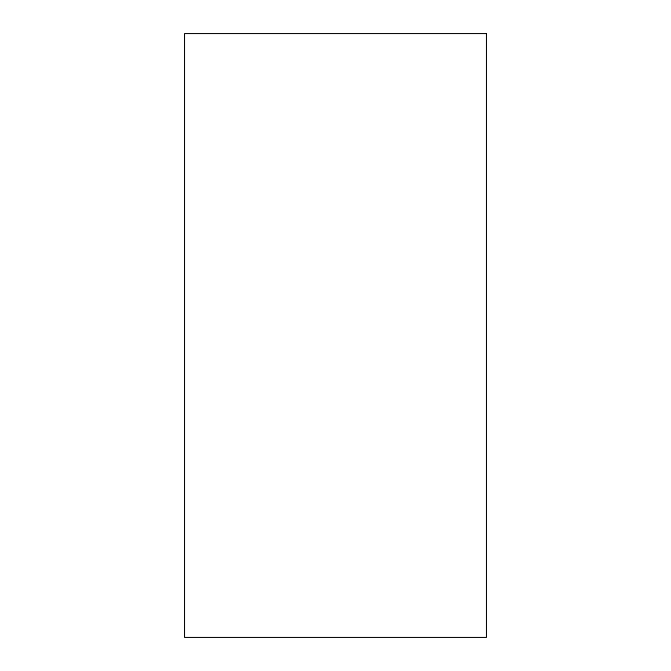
<?xml version="1.0" encoding="UTF-8"?>
<svg xmlns="http://www.w3.org/2000/svg" width="671" height="671" viewBox="0 0 671 671"><rect width="100%" height="100%" fill="white"/><g stroke="black" fill="none" stroke-linecap="round" stroke-linejoin="round"><path stroke-width="1.01" d="M486.475 33.55L184.525 33.55L184.525 637.45L486.475 637.45L486.475 33.55"/></g></svg>
